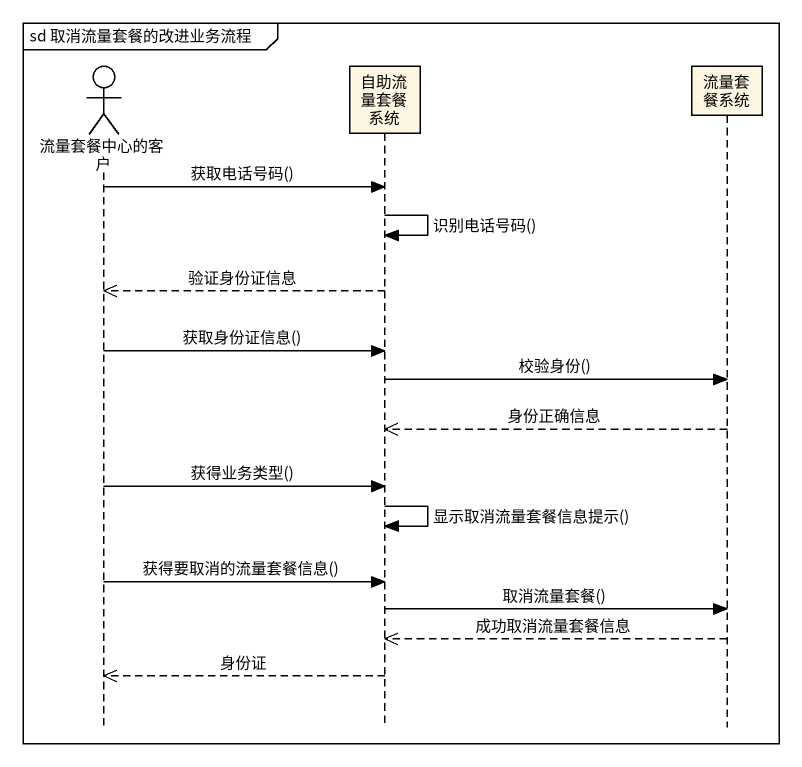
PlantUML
@startuml
mainframe sd 取消流量套餐的改进业务流程
hide footbox
actor 流量套餐中心的客户
participant 自助流量套餐系统
participant 流量套餐系统

流量套餐中心的客户 -> 自助流量套餐系统 : 获取电话号码()
自助流量套餐系统 -> 自助流量套餐系统 : 识别电话号码()
自助流量套餐系统 -->> 流量套餐中心的客户 : 验证身份证信息
流量套餐中心的客户 -> 自助流量套餐系统 : 获取身份证信息()
自助流量套餐系统 -> 流量套餐系统 : 校验身份()
流量套餐系统 -->> 自助流量套餐系统 : 身份正确信息
流量套餐中心的客户 -> 自助流量套餐系统 : 获得业务类型()
自助流量套餐系统 -> 自助流量套餐系统 : 显示取消流量套餐信息提示()
流量套餐中心的客户 -> 自助流量套餐系统 : 获得要取消的流量套餐信息()
自助流量套餐系统 -> 流量套餐系统 : 取消流量套餐()
流量套餐系统 -->> 自助流量套餐系统 : 成功取消流量套餐信息
自助流量套餐系统 -->> 流量套餐中心的客户 : 身份证
@enduml
